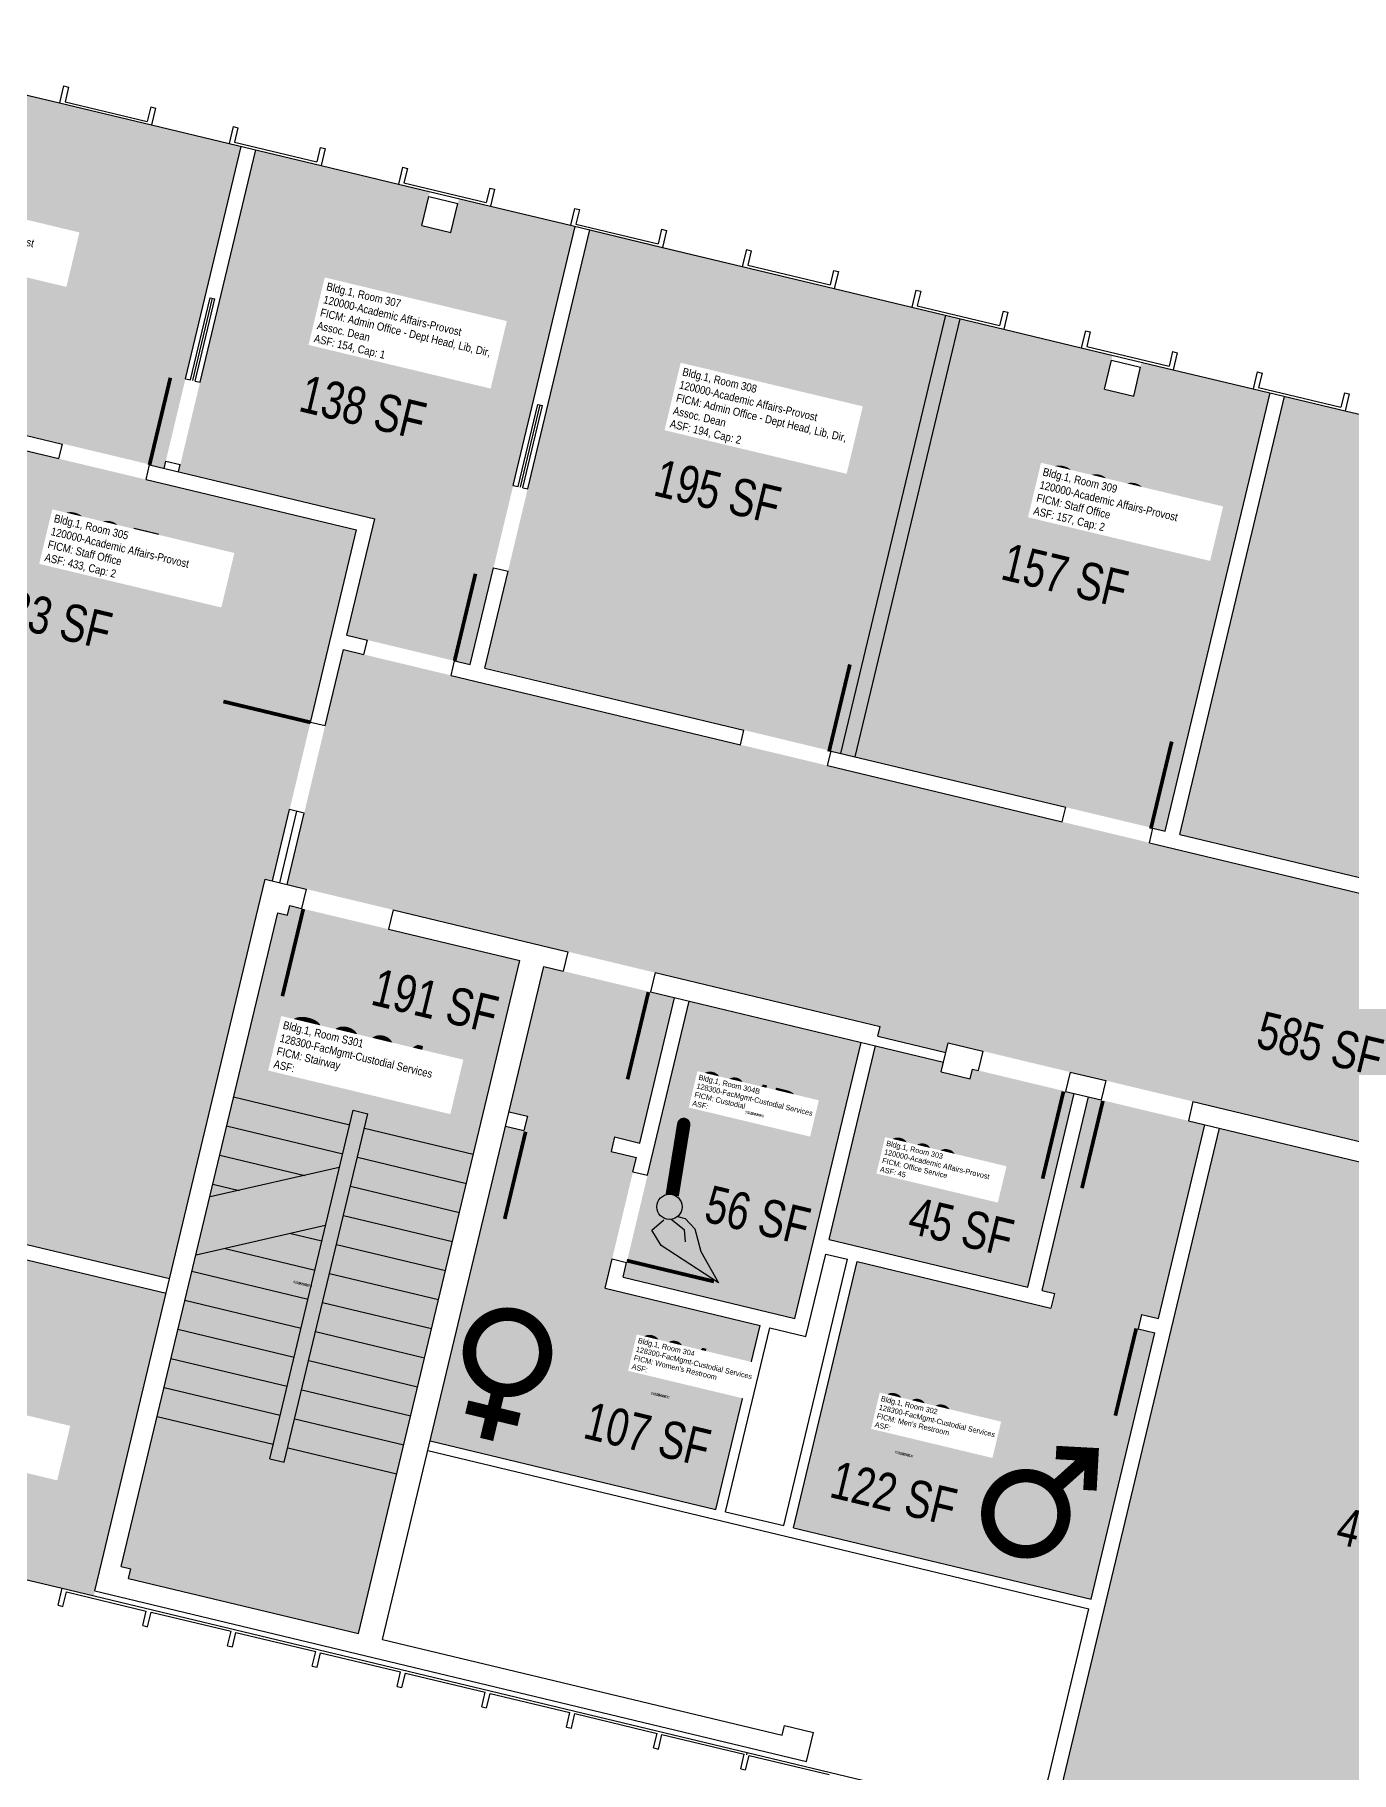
# Model space of a CAD drawing. Header units: inches. Extents: x 69220657 to 69222831, y 27675098 to 27677390.
# Drawn here: x 69221554 to 69222083, y 27676611 to 27677309 of the extents above; entities that cross this region are included whole.
import ezdxf
from ezdxf.enums import TextEntityAlignment as Align

# ---------------------------------------------------------------- set-up
doc = ezdxf.new("R2010")
doc.units = ezdxf.units.IN
doc.header["$LTSCALE"] = 100
doc.header["$MEASUREMENT"] = 0
doc.layers.get('0').update_dxf_attribs({"linetype": 'CONTINUOUS'})
for name, color, linetype in [('A-DOOR', 2, 'CONTINUOUS'), ('A-FLOR', 3, 'CONTINUOUS'), ('A-GLAZ', 1, 'CONTINUOUS'), ('A-IDEN-ICON', 4, 'CONTINUOUS'), ('A-IDEN-RNUM', 7, 'CONTINUOUS'), ('A-IDEN-SNUM', 4, 'CONTINUOUS'), ('A-IDEN-VNUM', 4, 'CONTINUOUS'), ('A-WALL', 5, 'CONTINUOUS'), ('AREA-TEXT', 3, 'CONTINUOUS'), ('Rooms-Category-Color', 7, 'CONTINUOUS'), ('Rooms-College-Color', 7, 'CONTINUOUS'), ('Rooms-Department-Color', 7, 'CONTINUOUS'), ('Rooms-Division-Color', 7, 'CONTINUOUS'), ('Rooms-Information', 7, 'CONTINUOUS')]:
    doc.layers.add(name, color=color, linetype=linetype)
doc.styles.add('AREA', font='arial.ttf', dxfattribs={"height": 15})
doc.styles.add('ROOMSNUMBER', font='arial.ttf', dxfattribs={"height": 1})
doc.styles.add('ROOMVNUMBER', font='arial.ttf', dxfattribs={"width": 0.85, "height": 0.075})

# ---------------------------------------------------------------- blocks, each defined once
blk = doc.blocks.new('CPMEN')
at = {"const_width": 0.015}
for points in [[(0.055, 0.01), (0.055, 0.05), (0.015, 0.05)], [(0.0151, 0.0101), (0.055, 0.05)]]:
    blk.add_lwpolyline(points, dxfattribs=at)
blk.add_lwpolyline([(-0.0575, -0.02, 1), (0.0275, -0.02, 1)], format="xyb", close=True, dxfattribs=at)
blk = doc.blocks.new('CPWOMEN')
at = {"const_width": 0.015}
blk.add_lwpolyline([(-0.0375, 0, 1), (0.0475, 0, 1)], format="xyb", close=True, dxfattribs=at)
for points in [[(0.005, -0.04), (0.005, -0.1)], [(-0.025, -0.07), (0.035, -0.07)]]:
    blk.add_lwpolyline(points, dxfattribs=at)
blk = doc.blocks.new('CPCUST')
for p, q in [((0.0297, -0.0341), (0.0376, -0.0302)), ((0.0376, -0.0302), (0.0533, -0.0324)), ((0.0533, -0.0324), (0.0745, -0.0479)), ((0.0171, -0.0639), (0.02, -0.0466)), ((0.0262, -0.0408), (0.0446, -0.0406)), ((0.0446, -0.0406), (0.0543, -0.0505)), ((0.0745, -0.0479), (0.1117, -0.0625)), ((0.0358, -0.0705), (0.0171, -0.0639)), ((0.1117, -0.0625), (0.0358, -0.0705))]:
    blk.add_line(p, q)
at = {"const_width": 0.015}
blk.add_lwpolyline([(-0.03, 0.05), (0.01, -0.0193)], dxfattribs=at)
at = {"const_width": 0.0075}
blk.add_lwpolyline([(-0.0332, 0.0481, 1), (-0.0268, 0.0519, 1)], format="xyb", close=True, dxfattribs=at)
blk.add_circle((0.0158, -0.0313), 0.0141)

msp = doc.modelspace()

# ---------------------------------------------------------------- hatches: boundary and pattern name
at = {"layer": 'Rooms-Category-Color', "true_color": 0xfa9ba3}
for points in [[(69221433.75, 27677298.68), (69221447.37, 27677295.42), (69221450.62, 27677309.04), (69221637.36, 27677264.39), (69221606.43, 27677135.03), (69221406.08, 27677182.94)], [(69221771.57, 27677232.03), (69221724.89, 27677243.21), (69221721.63, 27677229.6), (69221709.96, 27677232.4), (69221713.22, 27677246.01), (69221700.58, 27677249.04), (69221669.46, 27677256.49), (69221643.2, 27677262.78), (69221620.84, 27677169.43), (69221612.91, 27677136.36), (69221612.22, 27677133.44), (69221690.99, 27677114.57), (69221679.8, 27677067.89), (69221688.08, 27677065.91), (69221723.09, 27677057.52), (69221729.4, 27677056.01), (69221738.72, 27677094.91), (69221746.64, 27677127.98)], [(69221777.39, 27677230.9), (69221928.07, 27677194.54), (69221885.97, 27677018.5), (69221735.29, 27677054.86)], [(69221928.07, 27677194.54), (69221987.39, 27677180.35), (69221984.14, 27677166.74), (69221995.81, 27677163.95), (69221999.06, 27677177.56), (69222050.61, 27677165.24), (69222008.51, 27676989.2), (69221885.97, 27677018.5)], [(69221404.6, 27677176.78), (69221604.92, 27677128.99), (69221641.4, 27677120.05), (69221683.7, 27677109.91), (69221674.44, 27677071.26), (69221672.53, 27677063.47), (69221649.97, 27676969.13), (69221647.05, 27676969.83), (69221608.68, 27676809.35), (69221486.13, 27676838.65), (69221524.47, 27676998.96), (69221370.82, 27677035.77), (69221390.39, 27677117.46), (69221398.55, 27677151.49)], [(69222056.42, 27677163.73), (69222204.25, 27677128.37), (69222162.15, 27676952.34), (69222014.32, 27676987.69)], [(69221892.17, 27676902.86), (69221919.4, 27676896.35), (69221918.47, 27676892.46), (69221930.14, 27676889.67), (69221931.07, 27676893.56), (69221971.92, 27676883.79), (69221953.31, 27676805.98), (69221873.56, 27676825.05)], [(69222030.29, 27676869.79), (69222193.67, 27676830.65), (69222192.74, 27676826.76), (69222204.41, 27676823.97), (69222205.34, 27676827.86), (69222242.29, 27676819), (69222177.64, 27676549.11), (69222140.68, 27676557.95), (69222141.61, 27676561.84), (69222129.94, 27676564.63), (69222126.68, 27676551.02), (69221963.29, 27676590.09)], [(69221484.68, 27676832.89), (69221607.23, 27676803.58), (69221578.16, 27676682.01), (69221455.61, 27676711.31)]]:
    msp.add_hatch(color=241, dxfattribs=at).paths.add_polyline_path(points)
at = {"layer": 'Rooms-Category-Color', "true_color": 0xadadad}
for points in [[(69221872.91, 27677015.46), (69221686.69, 27677060.08), (69221678.41, 27677062.06), (69221662.68, 27676996.42), (69221655.81, 27676967.73), (69221663.47, 27676965.89), (69221768.59, 27676940.71), (69221894.07, 27676910.65), (69221893.13, 27676906.76), (69221920.36, 27676900.24), (69221921.29, 27676904.13), (69221935.31, 27676900.77), (69221984.68, 27676888.94), (69222102.42, 27676860.73), (69222195.53, 27676838.43), (69222207.2, 27676835.63), (69222206.27, 27676831.74), (69222243.23, 27676822.89), (69222244.16, 27676826.78), (69222251.94, 27676824.91), (69222245.42, 27676797.69), (69222315.43, 27676780.91), (69222344.61, 27676773.92), (69222351.13, 27676801.15), (69222462.97, 27676774.36), (69222469.77, 27676772.73), (69222477.58, 27676805.31), (69222492.37, 27676867.06), (69222451.53, 27676876.84), (69222445.69, 27676878.24), (69222434.24, 27676880.98), (69222283.36, 27676917.13), (69222156.35, 27676947.56), (69222002.19, 27676984.49)], [(69221652.04, 27676956.29), (69221655.93, 27676955.36), (69221656.86, 27676959.25), (69221749.25, 27676937.16), (69221684.6, 27676666.78), (69221592.2, 27676688.88), (69221593.13, 27676692.77), (69221589.24, 27676693.7)], [(69221743.59, 27676870.6), (69221750.97, 27676868.86), (69221752.36, 27676874.67), (69221744.99, 27676876.44), (69221758.97, 27676934.79), (69221811.49, 27676922.21), (69221797.51, 27676863.86), (69221787.37, 27676866.29), (69221786.01, 27676860.47), (69221796.11, 27676858.02), (69221783.55, 27676805.53), (69221845.8, 27676790.64), (69221828.12, 27676716.72), (69221713.36, 27676744.17)], [(69221817.31, 27676920.78), (69221886.37, 27676904.27), (69221859.85, 27676793.39), (69221790.8, 27676809.91)], [(69221977.78, 27676882.37), (69221959.14, 27676804.57), (69221964.01, 27676803.4), (69221962.61, 27676797.57), (69221884.81, 27676816.21), (69221859.18, 27676709.23), (69221978.8, 27676680.58), (69222004.42, 27676787.55), (69221997.62, 27676789.18), (69221999.02, 27676795.02), (69222005.82, 27676793.39), (69222024.46, 27676871.19)]]:
    msp.add_hatch(color=253, dxfattribs=at).paths.add_polyline_path(points)
at = {"layer": 'Rooms-College-Color', "true_color": 0x80bc67}
for points in [[(69221433.75, 27677298.68), (69221447.37, 27677295.42), (69221450.62, 27677309.04), (69221637.36, 27677264.39), (69221606.43, 27677135.03), (69221406.08, 27677182.94)], [(69221771.57, 27677232.03), (69221724.89, 27677243.21), (69221721.63, 27677229.6), (69221709.96, 27677232.4), (69221713.22, 27677246.01), (69221700.58, 27677249.04), (69221669.46, 27677256.49), (69221643.2, 27677262.78), (69221620.84, 27677169.43), (69221612.91, 27677136.36), (69221612.22, 27677133.44), (69221690.99, 27677114.57), (69221679.8, 27677067.89), (69221688.08, 27677065.91), (69221723.09, 27677057.52), (69221729.4, 27677056.01), (69221738.72, 27677094.91), (69221746.64, 27677127.98)], [(69221777.39, 27677230.9), (69221928.07, 27677194.54), (69221885.97, 27677018.5), (69221735.29, 27677054.86)], [(69221928.07, 27677194.54), (69221987.39, 27677180.35), (69221984.14, 27677166.74), (69221995.81, 27677163.95), (69221999.06, 27677177.56), (69222050.61, 27677165.24), (69222008.51, 27676989.2), (69221885.97, 27677018.5)], [(69221404.6, 27677176.78), (69221604.92, 27677128.99), (69221641.4, 27677120.05), (69221683.7, 27677109.91), (69221674.44, 27677071.26), (69221672.53, 27677063.47), (69221649.97, 27676969.13), (69221647.05, 27676969.83), (69221608.68, 27676809.35), (69221486.13, 27676838.65), (69221524.47, 27676998.96), (69221370.82, 27677035.77), (69221390.39, 27677117.46), (69221398.55, 27677151.49)], [(69222056.42, 27677163.73), (69222204.25, 27677128.37), (69222162.15, 27676952.34), (69222014.32, 27676987.69)], [(69221892.17, 27676902.86), (69221919.4, 27676896.35), (69221918.47, 27676892.46), (69221930.14, 27676889.67), (69221931.07, 27676893.56), (69221971.92, 27676883.79), (69221953.31, 27676805.98), (69221873.56, 27676825.05)], [(69222030.29, 27676869.79), (69222193.67, 27676830.65), (69222192.74, 27676826.76), (69222204.41, 27676823.97), (69222205.34, 27676827.86), (69222242.29, 27676819), (69222177.64, 27676549.11), (69222140.68, 27676557.95), (69222141.61, 27676561.84), (69222129.94, 27676564.63), (69222126.68, 27676551.02), (69221963.29, 27676590.09)], [(69221484.68, 27676832.89), (69221607.23, 27676803.58), (69221578.16, 27676682.01), (69221455.61, 27676711.31)]]:
    msp.add_hatch(color=83, dxfattribs=at).paths.add_polyline_path(points)
at = {"layer": 'Rooms-College-Color', "true_color": 0xadadad}
for points in [[(69221872.91, 27677015.46), (69221686.69, 27677060.08), (69221678.41, 27677062.06), (69221662.68, 27676996.42), (69221655.81, 27676967.73), (69221663.47, 27676965.89), (69221768.59, 27676940.71), (69221894.07, 27676910.65), (69221893.13, 27676906.76), (69221920.36, 27676900.24), (69221921.29, 27676904.13), (69221935.31, 27676900.77), (69221984.68, 27676888.94), (69222102.42, 27676860.73), (69222195.53, 27676838.43), (69222207.2, 27676835.63), (69222206.27, 27676831.74), (69222243.23, 27676822.89), (69222244.16, 27676826.78), (69222251.94, 27676824.91), (69222245.42, 27676797.69), (69222315.43, 27676780.91), (69222344.61, 27676773.92), (69222351.13, 27676801.15), (69222462.97, 27676774.36), (69222469.77, 27676772.73), (69222477.58, 27676805.31), (69222492.37, 27676867.06), (69222451.53, 27676876.84), (69222445.69, 27676878.24), (69222434.24, 27676880.98), (69222283.36, 27676917.13), (69222156.35, 27676947.56), (69222002.19, 27676984.49)], [(69221652.04, 27676956.29), (69221655.93, 27676955.36), (69221656.86, 27676959.25), (69221749.25, 27676937.16), (69221684.6, 27676666.78), (69221592.2, 27676688.88), (69221593.13, 27676692.77), (69221589.24, 27676693.7)], [(69221743.59, 27676870.6), (69221750.97, 27676868.86), (69221752.36, 27676874.67), (69221744.99, 27676876.44), (69221758.97, 27676934.79), (69221811.49, 27676922.21), (69221797.51, 27676863.86), (69221787.37, 27676866.29), (69221786.01, 27676860.47), (69221796.11, 27676858.02), (69221783.55, 27676805.53), (69221845.8, 27676790.64), (69221828.12, 27676716.72), (69221713.36, 27676744.17)], [(69221817.31, 27676920.78), (69221886.37, 27676904.27), (69221859.85, 27676793.39), (69221790.8, 27676809.91)], [(69221977.78, 27676882.37), (69221959.14, 27676804.57), (69221964.01, 27676803.4), (69221962.61, 27676797.57), (69221884.81, 27676816.21), (69221859.18, 27676709.23), (69221978.8, 27676680.58), (69222004.42, 27676787.55), (69221997.62, 27676789.18), (69221999.02, 27676795.02), (69222005.82, 27676793.39), (69222024.46, 27676871.19)]]:
    msp.add_hatch(color=253, dxfattribs=at).paths.add_polyline_path(points)
at = {"layer": 'Rooms-Department-Color', "true_color": 0x62f98f}
for points in [[(69221433.75, 27677298.68), (69221447.37, 27677295.42), (69221450.62, 27677309.04), (69221637.36, 27677264.39), (69221606.43, 27677135.03), (69221406.08, 27677182.94)], [(69221771.57, 27677232.03), (69221724.89, 27677243.21), (69221721.63, 27677229.6), (69221709.96, 27677232.4), (69221713.22, 27677246.01), (69221700.58, 27677249.04), (69221669.46, 27677256.49), (69221643.2, 27677262.78), (69221620.84, 27677169.43), (69221612.91, 27677136.36), (69221612.22, 27677133.44), (69221690.99, 27677114.57), (69221679.8, 27677067.89), (69221688.08, 27677065.91), (69221723.09, 27677057.52), (69221729.4, 27677056.01), (69221738.72, 27677094.91), (69221746.64, 27677127.98)], [(69221777.39, 27677230.9), (69221928.07, 27677194.54), (69221885.97, 27677018.5), (69221735.29, 27677054.86)], [(69221928.07, 27677194.54), (69221987.39, 27677180.35), (69221984.14, 27677166.74), (69221995.81, 27677163.95), (69221999.06, 27677177.56), (69222050.61, 27677165.24), (69222008.51, 27676989.2), (69221885.97, 27677018.5)], [(69221404.6, 27677176.78), (69221604.92, 27677128.99), (69221641.4, 27677120.05), (69221683.7, 27677109.91), (69221674.44, 27677071.26), (69221672.53, 27677063.47), (69221649.97, 27676969.13), (69221647.05, 27676969.83), (69221608.68, 27676809.35), (69221486.13, 27676838.65), (69221524.47, 27676998.96), (69221370.82, 27677035.77), (69221390.39, 27677117.46), (69221398.55, 27677151.49)], [(69222056.42, 27677163.73), (69222204.25, 27677128.37), (69222162.15, 27676952.34), (69222014.32, 27676987.69)], [(69221892.17, 27676902.86), (69221919.4, 27676896.35), (69221918.47, 27676892.46), (69221930.14, 27676889.67), (69221931.07, 27676893.56), (69221971.92, 27676883.79), (69221953.31, 27676805.98), (69221873.56, 27676825.05)], [(69222030.29, 27676869.79), (69222193.67, 27676830.65), (69222192.74, 27676826.76), (69222204.41, 27676823.97), (69222205.34, 27676827.86), (69222242.29, 27676819), (69222177.64, 27676549.11), (69222140.68, 27676557.95), (69222141.61, 27676561.84), (69222129.94, 27676564.63), (69222126.68, 27676551.02), (69221963.29, 27676590.09)], [(69221484.68, 27676832.89), (69221607.23, 27676803.58), (69221578.16, 27676682.01), (69221455.61, 27676711.31)]]:
    msp.add_hatch(color=91, dxfattribs=at).paths.add_polyline_path(points)
at = {"layer": 'Rooms-Department-Color', "true_color": 0xacacac}
for points in [[(69221872.91, 27677015.46), (69221686.69, 27677060.08), (69221678.41, 27677062.06), (69221662.68, 27676996.42), (69221655.81, 27676967.73), (69221663.47, 27676965.89), (69221768.59, 27676940.71), (69221894.07, 27676910.65), (69221893.13, 27676906.76), (69221920.36, 27676900.24), (69221921.29, 27676904.13), (69221935.31, 27676900.77), (69221984.68, 27676888.94), (69222102.42, 27676860.73), (69222195.53, 27676838.43), (69222207.2, 27676835.63), (69222206.27, 27676831.74), (69222243.23, 27676822.89), (69222244.16, 27676826.78), (69222251.94, 27676824.91), (69222245.42, 27676797.69), (69222315.43, 27676780.91), (69222344.61, 27676773.92), (69222351.13, 27676801.15), (69222462.97, 27676774.36), (69222469.77, 27676772.73), (69222477.58, 27676805.31), (69222492.37, 27676867.06), (69222451.53, 27676876.84), (69222445.69, 27676878.24), (69222434.24, 27676880.98), (69222283.36, 27676917.13), (69222156.35, 27676947.56), (69222002.19, 27676984.49)], [(69221652.04, 27676956.29), (69221655.93, 27676955.36), (69221656.86, 27676959.25), (69221749.25, 27676937.16), (69221684.6, 27676666.78), (69221592.2, 27676688.88), (69221593.13, 27676692.77), (69221589.24, 27676693.7)], [(69221743.59, 27676870.6), (69221750.97, 27676868.86), (69221752.36, 27676874.67), (69221744.99, 27676876.44), (69221758.97, 27676934.79), (69221811.49, 27676922.21), (69221797.51, 27676863.86), (69221787.37, 27676866.29), (69221786.01, 27676860.47), (69221796.11, 27676858.02), (69221783.55, 27676805.53), (69221845.8, 27676790.64), (69221828.12, 27676716.72), (69221713.36, 27676744.17)], [(69221817.31, 27676920.78), (69221886.37, 27676904.27), (69221859.85, 27676793.39), (69221790.8, 27676809.91)], [(69221977.78, 27676882.37), (69221959.14, 27676804.57), (69221964.01, 27676803.4), (69221962.61, 27676797.57), (69221884.81, 27676816.21), (69221859.18, 27676709.23), (69221978.8, 27676680.58), (69222004.42, 27676787.55), (69221997.62, 27676789.18), (69221999.02, 27676795.02), (69222005.82, 27676793.39), (69222024.46, 27676871.19)]]:
    msp.add_hatch(color=253, dxfattribs=at).paths.add_polyline_path(points)
at = {"layer": 'Rooms-Division-Color', "true_color": 0x62f98f}
for points in [[(69221433.75, 27677298.68), (69221447.37, 27677295.42), (69221450.62, 27677309.04), (69221637.36, 27677264.39), (69221606.43, 27677135.03), (69221406.08, 27677182.94)], [(69221771.57, 27677232.03), (69221724.89, 27677243.21), (69221721.63, 27677229.6), (69221709.96, 27677232.4), (69221713.22, 27677246.01), (69221700.58, 27677249.04), (69221669.46, 27677256.49), (69221643.2, 27677262.78), (69221620.84, 27677169.43), (69221612.91, 27677136.36), (69221612.22, 27677133.44), (69221690.99, 27677114.57), (69221679.8, 27677067.89), (69221688.08, 27677065.91), (69221723.09, 27677057.52), (69221729.4, 27677056.01), (69221738.72, 27677094.91), (69221746.64, 27677127.98)], [(69221777.39, 27677230.9), (69221928.07, 27677194.54), (69221885.97, 27677018.5), (69221735.29, 27677054.86)], [(69221928.07, 27677194.54), (69221987.39, 27677180.35), (69221984.14, 27677166.74), (69221995.81, 27677163.95), (69221999.06, 27677177.56), (69222050.61, 27677165.24), (69222008.51, 27676989.2), (69221885.97, 27677018.5)], [(69221404.6, 27677176.78), (69221604.92, 27677128.99), (69221641.4, 27677120.05), (69221683.7, 27677109.91), (69221674.44, 27677071.26), (69221672.53, 27677063.47), (69221649.97, 27676969.13), (69221647.05, 27676969.83), (69221608.68, 27676809.35), (69221486.13, 27676838.65), (69221524.47, 27676998.96), (69221370.82, 27677035.77), (69221390.39, 27677117.46), (69221398.55, 27677151.49)], [(69222056.42, 27677163.73), (69222204.25, 27677128.37), (69222162.15, 27676952.34), (69222014.32, 27676987.69)], [(69221892.17, 27676902.86), (69221919.4, 27676896.35), (69221918.47, 27676892.46), (69221930.14, 27676889.67), (69221931.07, 27676893.56), (69221971.92, 27676883.79), (69221953.31, 27676805.98), (69221873.56, 27676825.05)], [(69222030.29, 27676869.79), (69222193.67, 27676830.65), (69222192.74, 27676826.76), (69222204.41, 27676823.97), (69222205.34, 27676827.86), (69222242.29, 27676819), (69222177.64, 27676549.11), (69222140.68, 27676557.95), (69222141.61, 27676561.84), (69222129.94, 27676564.63), (69222126.68, 27676551.02), (69221963.29, 27676590.09)], [(69221484.68, 27676832.89), (69221607.23, 27676803.58), (69221578.16, 27676682.01), (69221455.61, 27676711.31)]]:
    msp.add_hatch(color=91, dxfattribs=at).paths.add_polyline_path(points)
at = {"layer": 'Rooms-Division-Color', "true_color": 0xadadad}
for points in [[(69221872.91, 27677015.46), (69221686.69, 27677060.08), (69221678.41, 27677062.06), (69221662.68, 27676996.42), (69221655.81, 27676967.73), (69221663.47, 27676965.89), (69221768.59, 27676940.71), (69221894.07, 27676910.65), (69221893.13, 27676906.76), (69221920.36, 27676900.24), (69221921.29, 27676904.13), (69221935.31, 27676900.77), (69221984.68, 27676888.94), (69222102.42, 27676860.73), (69222195.53, 27676838.43), (69222207.2, 27676835.63), (69222206.27, 27676831.74), (69222243.23, 27676822.89), (69222244.16, 27676826.78), (69222251.94, 27676824.91), (69222245.42, 27676797.69), (69222315.43, 27676780.91), (69222344.61, 27676773.92), (69222351.13, 27676801.15), (69222462.97, 27676774.36), (69222469.77, 27676772.73), (69222477.58, 27676805.31), (69222492.37, 27676867.06), (69222451.53, 27676876.84), (69222445.69, 27676878.24), (69222434.24, 27676880.98), (69222283.36, 27676917.13), (69222156.35, 27676947.56), (69222002.19, 27676984.49)], [(69221652.04, 27676956.29), (69221655.93, 27676955.36), (69221656.86, 27676959.25), (69221749.25, 27676937.16), (69221684.6, 27676666.78), (69221592.2, 27676688.88), (69221593.13, 27676692.77), (69221589.24, 27676693.7)], [(69221743.59, 27676870.6), (69221750.97, 27676868.86), (69221752.36, 27676874.67), (69221744.99, 27676876.44), (69221758.97, 27676934.79), (69221811.49, 27676922.21), (69221797.51, 27676863.86), (69221787.37, 27676866.29), (69221786.01, 27676860.47), (69221796.11, 27676858.02), (69221783.55, 27676805.53), (69221845.8, 27676790.64), (69221828.12, 27676716.72), (69221713.36, 27676744.17)], [(69221817.31, 27676920.78), (69221886.37, 27676904.27), (69221859.85, 27676793.39), (69221790.8, 27676809.91)], [(69221977.78, 27676882.37), (69221959.14, 27676804.57), (69221964.01, 27676803.4), (69221962.61, 27676797.57), (69221884.81, 27676816.21), (69221859.18, 27676709.23), (69221978.8, 27676680.58), (69222004.42, 27676787.55), (69221997.62, 27676789.18), (69221999.02, 27676795.02), (69222005.82, 27676793.39), (69222024.46, 27676871.19)]]:
    msp.add_hatch(color=253, dxfattribs=at).paths.add_polyline_path(points)

# ---------------------------------------------------------------- linework, layer by layer
at = {"layer": 'A-DOOR'}
for p, q in [((69221617.92, 27677170.13), (69221625.84, 27677203.19)), ((69221749.56, 27677127.28), (69221757.48, 27677160.34))]:
    msp.add_line(p, q, dxfattribs=at)
for points in [[(69221600.55, 27677136.24, 1.5, 1.5, 0), (69221608.93, 27677171.25, 0, 0, 0), (69221609.66, 27677171.07, 0, 0, 0.399711), (69221565.54, 27677144.63, 0, 0, 0.414214)], [(69221723.09, 27677057.52, 1.5, 1.5, 0), (69221731.48, 27677092.53, 0, 0, 0), (69221730.75, 27677092.71, 0, 0, 0.387439), (69221688.08, 27677065.91, 0, 0, 0.414214)], [(69221873.49, 27677021.08, 1.5, 1.5, 0), (69221881.88, 27677056.09, 0, 0, 0), (69221881.15, 27677056.27, 0, 0, 0.414214), (69221838.86, 27677027.84, 0, 0, 0.414214)], [(69221665.23, 27677032.82, 1.5, 1.5, 0), (69221630.22, 27677041.21, 0, 0, 0), (69221630.05, 27677040.48, 0, 0, 0.387439), (69221656.84, 27676997.81, 0, 0, 0.414214)], [(69222002.77, 27676990.11, 1.5, 1.5, 0), (69222011.15, 27677025.12, 0, 0, 0), (69222010.42, 27677025.3, 0, 0, 0.414214), (69221968.14, 27676996.87, 0, 0, 0.414214)], [(69221662.32, 27676957.86, 1.5, 1.5, 0), (69221653.93, 27676922.85, 0, 0, 0), (69221654.66, 27676922.68, 0, 0, 0.414214), (69221696.95, 27676951.11, 0, 0, 0.414214)], [(69221800.95, 27676924.47, 1.5, 1.5, 0), (69221792.57, 27676889.46, 0, 0, 0), (69221791.84, 27676889.64, 0, 0, -0.414214), (69221767.02, 27676934.14, 0, 0, -0.414214)], [(69221967.67, 27676884.53, 1.5, 1.5, 0), (69221959.28, 27676849.53, 0, 0, 0), (69221958.55, 27676849.7, 0, 0, -0.414214), (69221933.74, 27676894.21, 0, 0, -0.414214)], [(69221983.49, 27676880.74, 1.5, 1.5, 0), (69221975.1, 27676845.73, 0, 0, 0), (69221975.83, 27676845.56, 0, 0, 0.414214), (69222018.12, 27676873.99, 0, 0, 0.414214)], [(69221751.62, 27676868.38, 1.5, 1.5, 0), (69221743.24, 27676833.37, 0, 0, 0), (69221743.97, 27676833.2, 0, 0, 0.414214), (69221786.25, 27676861.63, 0, 0, 0.414214)], [(69221792.27, 27676816.63, 1.5, 1.5, 0), (69221827.28, 27676808.24, 0, 0, 0), (69221827.46, 27676808.97, 0, 0, 0.414214), (69221799.03, 27676851.26, 0, 0, 0.414214)], [(69221996.89, 27676789.36, 1.5, 1.5, 0), (69221988.5, 27676754.35, 0, 0, 0), (69221987.77, 27676754.52, 0, 0, -0.402069), (69221962.58, 27676797.58, 0, 0, -0.414214)]]:
    msp.add_lwpolyline(points, format="xyseb", dxfattribs=at)
at = {"layer": 'A-FLOR'}
for p, q in [((69221634.33, 27676882.38), (69221681.01, 27676871.2)), ((69221648.86, 27676737), (69221682.41, 27676877.04)), ((69221654.7, 27676735.6), (69221688.24, 27676875.64)), ((69221682.41, 27676877.04), (69221688.24, 27676875.64)), ((69221631.54, 27676870.71), (69221678.22, 27676859.53)), ((69221686.85, 27676869.8), (69221730.61, 27676859.32)), ((69221628.74, 27676859.04), (69221662.89, 27676850.86)), ((69221676.73, 27676854.02), (69221624.86, 27676842.19)), ((69221684.05, 27676858.13), (69221727.81, 27676847.65)), ((69221625.95, 27676847.37), (69221636.5, 27676844.84)), ((69221681.26, 27676846.46), (69221725.02, 27676835.98)), ((69221671.14, 27676830.68), (69221619.27, 27676818.85)), ((69221678.46, 27676834.79), (69221722.22, 27676824.31)), ((69221657.3, 27676827.52), (69221669.83, 27676824.52)), ((69221630.91, 27676821.5), (69221667.03, 27676812.85)), ((69221675.66, 27676823.12), (69221719.43, 27676812.64)), ((69221617.56, 27676812.36), (69221664.24, 27676801.18)), ((69221672.87, 27676811.45), (69221716.63, 27676800.97)), ((69221614.76, 27676800.69), (69221661.44, 27676789.51)), ((69221670.07, 27676799.78), (69221713.83, 27676789.3)), ((69221611.97, 27676789.02), (69221658.65, 27676777.84)), ((69221667.28, 27676788.11), (69221711.04, 27676777.63)), ((69221609.17, 27676777.35), (69221655.85, 27676766.17)), ((69221664.48, 27676776.44), (69221708.24, 27676765.96)), ((69221606.38, 27676765.69), (69221653.05, 27676754.5)), ((69221661.69, 27676764.77), (69221705.45, 27676754.29)), ((69221603.58, 27676754.02), (69221650.26, 27676742.83)), ((69221658.89, 27676753.1), (69221702.65, 27676742.62)), ((69221656.09, 27676741.43), (69221699.86, 27676730.95)), ((69221648.86, 27676737), (69221654.7, 27676735.6))]:
    msp.add_line(p, q, dxfattribs=at)
at = {"layer": 'A-GLAZ'}
for p, q in [((69221532.34, 27677289.34), (69221564.43, 27677281.66)), ((69221601.38, 27677272.8), (69221632.5, 27677265.35)), ((69221669.46, 27677256.49), (69221700.58, 27677249.04)), ((69221737.53, 27677240.19), (69221769.62, 27677232.5)), ((69221806.58, 27677223.64), (69221838.67, 27677215.96)), ((69221875.62, 27677207.1), (69221906.74, 27677199.65)), ((69221943.7, 27677190.8), (69221974.82, 27677183.34)), ((69222011.77, 27677174.49), (69222043.86, 27677166.8)), ((69222080.82, 27677157.95), (69222112.91, 27677150.26)), ((69221652.89, 27676968.43), (69221659.76, 27676997.12)), ((69221533.36, 27676692.69), (69221565.45, 27676685))]:
    msp.add_line(p, q, dxfattribs=at)
at = {"layer": 'A-WALL'}
for p, q in [((69221566.06, 27677288.46), (69221564.43, 27677281.66)), ((69221566.06, 27677288.46), (69221568.01, 27677288)), ((69221568.01, 27677288), (69221566.61, 27677282.16)), ((69221564.43, 27677281.66), (69221601.38, 27677272.8)), ((69221566.61, 27677282.16), (69221599.67, 27677274.24)), ((69221601.07, 27677280.08), (69221599.67, 27677274.24)), ((69221601.07, 27677280.08), (69221603.01, 27677279.61)), ((69221603.01, 27677279.61), (69221601.38, 27677272.8)), ((69221634.13, 27677272.15), (69221632.5, 27677265.35)), ((69221634.13, 27677272.15), (69221636.08, 27677271.69)), ((69221636.08, 27677271.69), (69221634.68, 27677265.85)), ((69221615, 27677170.82), (69221637.37, 27677264.18)), ((69221632.5, 27677265.35), (69221669.46, 27677256.49)), ((69221634.68, 27677265.85), (69221667.75, 27677257.93)), ((69221669.14, 27677263.77), (69221667.75, 27677257.93)), ((69221669.14, 27677263.77), (69221671.09, 27677263.3)), ((69221620.84, 27677169.43), (69221643.2, 27677262.78)), ((69221671.09, 27677263.3), (69221669.46, 27677256.49)), ((69221702.21, 27677255.85), (69221700.58, 27677249.04)), ((69221702.21, 27677255.85), (69221704.15, 27677255.38)), ((69221704.15, 27677255.38), (69221702.76, 27677249.55)), ((69221702.76, 27677249.55), (69221735.82, 27677241.62)), ((69221700.58, 27677249.04), (69221737.53, 27677240.19)), ((69221709.96, 27677232.4), (69221712.75, 27677244.07)), ((69221712.75, 27677244.07), (69221724.42, 27677241.27)), ((69221737.22, 27677247.46), (69221735.82, 27677241.62)), ((69221737.22, 27677247.46), (69221739.16, 27677246.99)), ((69221739.16, 27677246.99), (69221737.53, 27677240.19)), ((69221721.63, 27677229.6), (69221724.42, 27677241.27)), ((69221771.25, 27677239.31), (69221769.62, 27677232.5)), ((69221771.25, 27677239.31), (69221773.2, 27677238.84)), ((69221773.2, 27677238.84), (69221771.8, 27677233)), ((69221709.96, 27677232.4), (69221721.63, 27677229.6)), ((69221746.64, 27677127.98), (69221771.57, 27677232.03)), ((69221752.48, 27677126.58), (69221777.4, 27677230.63)), ((69221769.62, 27677232.5), (69221806.58, 27677223.64)), ((69221771.8, 27677233), (69221804.87, 27677225.08)), ((69221806.26, 27677230.92), (69221804.87, 27677225.08)), ((69221806.26, 27677230.92), (69221808.21, 27677230.45)), ((69221808.21, 27677230.45), (69221806.58, 27677223.64)), ((69221840.3, 27677222.76), (69221838.67, 27677215.96)), ((69221840.3, 27677222.76), (69221842.25, 27677222.3)), ((69221842.25, 27677222.3), (69221840.85, 27677216.46)), ((69221838.67, 27677215.96), (69221875.62, 27677207.1)), ((69221840.85, 27677216.46), (69221873.91, 27677208.54)), ((69221875.31, 27677214.38), (69221873.91, 27677208.54)), ((69221875.31, 27677214.38), (69221877.25, 27677213.91)), ((69221877.25, 27677213.91), (69221875.62, 27677207.1)), ((69221616.95, 27677170.36), (69221624.87, 27677203.42)), ((69221618.89, 27677169.89), (69221626.81, 27677202.96)), ((69221624.87, 27677203.42), (69221626.81, 27677202.96)), ((69221908.37, 27677206.46), (69221906.74, 27677199.65)), ((69221908.37, 27677206.46), (69221910.32, 27677205.99)), ((69221910.32, 27677205.99), (69221908.92, 27677200.15)), ((69221878.19, 27677020.37), (69221920.36, 27677196.39)), ((69221884.02, 27677018.97), (69221926.19, 27677194.99)), ((69221906.74, 27677199.65), (69221943.7, 27677190.8)), ((69221908.92, 27677200.15), (69221941.99, 27677192.23)), ((69221943.38, 27677198.07), (69221941.99, 27677192.23)), ((69221943.38, 27677198.07), (69221945.33, 27677197.6)), ((69221945.33, 27677197.6), (69221943.7, 27677190.8)), ((69221976.45, 27677190.15), (69221974.82, 27677183.34)), ((69221976.45, 27677190.15), (69221978.39, 27677189.68)), ((69221978.39, 27677189.68), (69221977, 27677183.85)), ((69221406.05, 27677182.83), (69221565.54, 27677144.63)), ((69221974.82, 27677183.34), (69222011.77, 27677174.49)), ((69221977, 27677183.85), (69222010.06, 27677175.93)), ((69222011.46, 27677181.76), (69222010.06, 27677175.93)), ((69222011.46, 27677181.76), (69222013.4, 27677181.29)), ((69222013.4, 27677181.29), (69222011.77, 27677174.49)), ((69221404.66, 27677177), (69221564.14, 27677138.79)), ((69221984.2, 27677166.7), (69221986.99, 27677178.37)), ((69221986.99, 27677178.37), (69221998.66, 27677175.57)), ((69221995.87, 27677163.9), (69221998.66, 27677175.57)), ((69222045.49, 27677173.61), (69222043.86, 27677166.8)), ((69222045.49, 27677173.61), (69222047.44, 27677173.14)), ((69222047.44, 27677173.14), (69222046.04, 27677167.31)), ((69221615, 27677170.82), (69221616.95, 27677170.36)), ((69221618.89, 27677169.89), (69221620.84, 27677169.43)), ((69221984.2, 27677166.7), (69221995.87, 27677163.9)), ((69222043.86, 27677166.8), (69222080.82, 27677157.95)), ((69222046.04, 27677167.31), (69222079.11, 27677159.38)), ((69221748.59, 27677127.51), (69221756.51, 27677160.57)), ((69221750.53, 27677127.05), (69221758.45, 27677160.11)), ((69221756.51, 27677160.57), (69221758.45, 27677160.11)), ((69222008.5, 27676989.15), (69222050.67, 27677165.17)), ((69222014.34, 27676987.75), (69222056.51, 27677163.77)), ((69222080.5, 27677165.22), (69222079.11, 27677159.38)), ((69222080.5, 27677165.22), (69222082.45, 27677164.75)), ((69222082.45, 27677164.75), (69222080.82, 27677157.95)), ((69221564.14, 27677138.79), (69221565.54, 27677144.63)), ((69221606.38, 27677134.84), (69221607.08, 27677137.76)), ((69221607.08, 27677137.76), (69221612.91, 27677136.36)), ((69221599.15, 27677130.41), (69221600.55, 27677136.24)), ((69221600.55, 27677136.24), (69221690.99, 27677114.57)), ((69221612.22, 27677133.44), (69221612.91, 27677136.36)), ((69221599.15, 27677130.41), (69221683.75, 27677110.14)), ((69221746.64, 27677127.98), (69221748.59, 27677127.51)), ((69221750.53, 27677127.05), (69221752.48, 27677126.58)), ((69221665.23, 27677032.82), (69221683.75, 27677110.14)), ((69221679.8, 27677067.89), (69221690.99, 27677114.57)), ((69221729.4, 27677056.01), (69221738.72, 27677094.91)), ((69221735.23, 27677054.61), (69221744.55, 27677093.51)), ((69221738.72, 27677094.91), (69221744.55, 27677093.51)), ((69221671.07, 27677031.43), (69221678.41, 27677062.06)), ((69221678.41, 27677062.06), (69221686.69, 27677060.08)), ((69221679.8, 27677067.89), (69221688.08, 27677065.91)), ((69221686.69, 27677060.08), (69221688.08, 27677065.91)), ((69221721.7, 27677051.69), (69221723.09, 27677057.52)), ((69221723.09, 27677057.52), (69221729.4, 27677056.01)), ((69221735.23, 27677054.61), (69221839.3, 27677029.68)), ((69221721.7, 27677051.69), (69221837.9, 27677023.85)), ((69221671.07, 27677031.43), (69221665.23, 27677032.82)), ((69221837.9, 27677023.85), (69221839.3, 27677029.68)), ((69221872.91, 27677015.46), (69221874.31, 27677021.3)), ((69221874.31, 27677021.3), (69221968.58, 27676998.71)), ((69221872.91, 27677015.46), (69221967.18, 27676992.88)), ((69221967.18, 27676992.88), (69221968.58, 27676998.71)), ((69221649.97, 27676969.13), (69221656.84, 27676997.81)), ((69221655.81, 27676967.73), (69221662.68, 27676996.42)), ((69221662.68, 27676996.42), (69221656.84, 27676997.81)), ((69222002.19, 27676984.49), (69222003.59, 27676990.33)), ((69222002.19, 27676984.49), (69222121.34, 27676955.95)), ((69222003.59, 27676990.33), (69222008.5, 27676989.15)), ((69222014.34, 27676987.75), (69222122.74, 27676961.78)), ((69221644.26, 27676958.16), (69221647.05, 27676969.83)), ((69221647.05, 27676969.83), (69221663.47, 27676965.89)), ((69221663.47, 27676965.89), (69221661.61, 27676958.11)), ((69221581.36, 27676695.59), (69221644.26, 27676958.16)), ((69221655.93, 27676955.36), (69221656.86, 27676959.25)), ((69221656.86, 27676959.25), (69221661.61, 27676958.11)), ((69221698.48, 27676957.51), (69221696.61, 27676949.73)), ((69221698.48, 27676957.51), (69221768.59, 27676940.71)), ((69221589.14, 27676693.72), (69221652.04, 27676956.29)), ((69221652.04, 27676956.29), (69221655.93, 27676955.36)), ((69221696.61, 27676949.73), (69221749.25, 27676937.12)), ((69221684.48, 27676666.77), (69221749.25, 27676937.12)), ((69221768.59, 27676940.71), (69221766.73, 27676932.93)), ((69221694.2, 27676664.44), (69221758.97, 27676934.79)), ((69221758.97, 27676934.79), (69221766.73, 27676932.93)), ((69221803.6, 27676932.32), (69221801.74, 27676924.54)), ((69221803.6, 27676932.32), (69221894.07, 27676910.65)), ((69221797.51, 27676863.86), (69221811.49, 27676922.21)), ((69221801.74, 27676924.54), (69221892.2, 27676902.87)), ((69221800.57, 27676850.89), (69221817.32, 27676920.81)), ((69221893.13, 27676906.76), (69221894.07, 27676910.65)), ((69221859.81, 27676793.4), (69221886.37, 27676904.27)), ((69221873.56, 27676825.07), (69221892.2, 27676902.87)), ((69221892.2, 27676902.87), (69221919.43, 27676896.35)), ((69221893.13, 27676906.76), (69221920.36, 27676900.24)), ((69221918.5, 27676892.46), (69221921.29, 27676904.13)), ((69221921.29, 27676904.13), (69221935.31, 27676900.77)), ((69221935.31, 27676900.77), (69221933.44, 27676892.99)), ((69221930.17, 27676889.66), (69221931.1, 27676893.55)), ((69221931.1, 27676893.55), (69221933.44, 27676892.99)), ((69221918.5, 27676892.46), (69221930.17, 27676889.66)), ((69221970.32, 27676892.38), (69221968.45, 27676884.6)), ((69221970.32, 27676892.38), (69221984.68, 27676888.94)), ((69221984.68, 27676888.94), (69221982.82, 27676881.16)), ((69221953.31, 27676805.97), (69221971.94, 27676883.77)), ((69221959.14, 27676804.57), (69221977.78, 27676882.37)), ((69221968.45, 27676884.6), (69221982.82, 27676881.16)), ((69222019.69, 27676880.55), (69222017.83, 27676872.77)), ((69222019.69, 27676880.55), (69222102.42, 27676860.73)), ((69221744.99, 27676876.44), (69221752.36, 27676874.67)), ((69221752.36, 27676874.67), (69221750.96, 27676868.84)), ((69222017.83, 27676872.77), (69222100.56, 27676852.95)), ((69221743.59, 27676870.6), (69221750.96, 27676868.84)), ((69221787.37, 27676866.29), (69221785.97, 27676860.45)), ((69221787.37, 27676866.29), (69221797.51, 27676863.86)), ((69221963.2, 27676589.71), (69222030.29, 27676869.79)), ((69222005.82, 27676793.39), (69222024.46, 27676871.19)), ((69221785.97, 27676860.45), (69221796.11, 27676858.02)), ((69221794.73, 27676852.29), (69221796.11, 27676858.02)), ((69221794.73, 27676852.29), (69221800.57, 27676850.89)), ((69221528.38, 27676828.59), (69221608.61, 27676809.37)), ((69221873.56, 27676825.07), (69221953.31, 27676805.97)), ((69221526.99, 27676822.75), (69221607.22, 27676803.53)), ((69221783.53, 27676805.51), (69221786.35, 27676817.28)), ((69221786.35, 27676817.28), (69221792.18, 27676815.88)), ((69221855.29, 27676710.17), (69221880.92, 27676817.14)), ((69221864.24, 27676786.17), (69221872.17, 27676819.24)), ((69221872.17, 27676819.24), (69221880.92, 27676817.14)), ((69221790.76, 27676809.95), (69221792.18, 27676815.88)), ((69221790.76, 27676809.95), (69221859.81, 27676793.4)), ((69221859.18, 27676709.23), (69221884.81, 27676816.21)), ((69221884.81, 27676816.21), (69221962.61, 27676797.57)), ((69221783.53, 27676805.51), (69221845.77, 27676790.6)), ((69221959.14, 27676804.57), (69221964.01, 27676803.4)), ((69221964.01, 27676803.4), (69221962.61, 27676797.57)), ((69221828.06, 27676716.69), (69221845.77, 27676790.6)), ((69221831.95, 27676715.76), (69221849.66, 27676789.67)), ((69221849.66, 27676789.67), (69221864.24, 27676786.17)), ((69221999.02, 27676795.02), (69221997.62, 27676789.18)), ((69221997.62, 27676789.18), (69222004.42, 27676787.55)), ((69221999.02, 27676795.02), (69222005.82, 27676793.39)), ((69221978.8, 27676680.58), (69222004.42, 27676787.55)), ((69221712.38, 27676740.29), (69221977.86, 27676676.69)), ((69221713.31, 27676744.18), (69221828.06, 27676716.69)), ((69221831.95, 27676715.76), (69221855.29, 27676710.17)), ((69221859.18, 27676709.23), (69221978.8, 27676680.58)), ((69221578.56, 27676683.92), (69221581.36, 27676695.59)), ((69221589.14, 27676693.72), (69221593.03, 27676692.79)), ((69221592.09, 27676688.9), (69221593.03, 27676692.79)), ((69221563.82, 27676678.19), (69221565.45, 27676685)), ((69221565.45, 27676685), (69221840.66, 27676619.07)), ((69221592.09, 27676688.9), (69221684.48, 27676666.77)), ((69221563.82, 27676678.19), (69221565.22, 27676684.03)), ((69221563.82, 27676678.19), (69221565.77, 27676677.73)), ((69221563.82, 27676678.19), (69221565.77, 27676677.73)), ((69221565.77, 27676677.73), (69221567.16, 27676683.56)), ((69221565.77, 27676677.73), (69221567.16, 27676683.56)), ((69221567.16, 27676683.56), (69221599.26, 27676675.87)), ((69221578.56, 27676683.92), (69221864.47, 27676615.42)), ((69221597.86, 27676670.04), (69221599.26, 27676675.87)), ((69221599.8, 27676669.57), (69221601.2, 27676675.41)), ((69221601.2, 27676675.41), (69221633.29, 27676667.72)), ((69221957.36, 27676591.11), (69221977.86, 27676676.69)), ((69221597.86, 27676670.04), (69221599.8, 27676669.57)), ((69221631.89, 27676661.88), (69221633.29, 27676667.72)), ((69221633.84, 27676661.42), (69221635.24, 27676667.25)), ((69221635.24, 27676667.25), (69221667.33, 27676659.56)), ((69221694.2, 27676664.44), (69221854.66, 27676626)), ((69221631.89, 27676661.88), (69221633.84, 27676661.42)), ((69221665.93, 27676653.73), (69221667.33, 27676659.56)), ((69221667.88, 27676653.26), (69221669.27, 27676659.1)), ((69221669.27, 27676659.1), (69221701.37, 27676651.41)), ((69221665.93, 27676653.73), (69221667.88, 27676653.26)), ((69221699.97, 27676645.58), (69221701.37, 27676651.41)), ((69221701.91, 27676645.11), (69221703.31, 27676650.94)), ((69221703.31, 27676650.94), (69221735.4, 27676643.26)), ((69221699.97, 27676645.58), (69221701.91, 27676645.11)), ((69221734.01, 27676637.42), (69221735.4, 27676643.26)), ((69221735.95, 27676636.96), (69221737.35, 27676642.79)), ((69221737.35, 27676642.79), (69221769.44, 27676635.1)), ((69221734.01, 27676637.42), (69221735.95, 27676636.96)), ((69221768.04, 27676629.27), (69221769.44, 27676635.1)), ((69221768.04, 27676629.27), (69221769.99, 27676628.8)), ((69221769.99, 27676628.8), (69221771.38, 27676634.64)), ((69221771.38, 27676634.64), (69221804.45, 27676626.71)), ((69221854.66, 27676626), (69221855.6, 27676629.89)), ((69221855.6, 27676629.89), (69221867.27, 27676627.09)), ((69221803.05, 27676620.88), (69221804.45, 27676626.71)), ((69221805, 27676620.41), (69221806.39, 27676626.25)), ((69221806.39, 27676626.25), (69221839.46, 27676618.33)), ((69221864.47, 27676615.42), (69221867.27, 27676627.09)), ((69221803.05, 27676620.88), (69221805, 27676620.41)), ((69221838.06, 27676612.49), (69221839.46, 27676618.33)), ((69221838.06, 27676612.49), (69221839.46, 27676618.33)), ((69221840.01, 27676612.03), (69221841.4, 27676617.86)), ((69221840.01, 27676612.03), (69221841.4, 27676617.86)), ((69221840.43, 27676618.09), (69221840.66, 27676619.07)), ((69221840.66, 27676619.07), (69222011.82, 27676578.06)), ((69221841.4, 27676617.86), (69221873.5, 27676610.17)), ((69221838.06, 27676612.49), (69221840.01, 27676612.03)), ((69221838.06, 27676612.49), (69221840.01, 27676612.03))]:
    msp.add_line(p, q, dxfattribs=at)

# ---------------------------------------------------------------- block references
at = {"layer": 'A-IDEN-ICON'}
for name, p, xscale, yscale, zscale, rotation in [('CPCUST', (69221812.12, 27676850.55), 359.9999999966749, 359.9999999966749, 359.9999999966749, 320.777726927996), ('CPWOMEN', (69221742.6, 27676780.22), 360, 360, 360, 346.5276805395032), ('CPMEN', (69221958.33, 27676721.84), 359.9999999963076, 359.9999999963076, 359.9999999963076, 356.8966701973542)]:
    msp.add_blockref(name, p, dxfattribs=dict(at, xscale=xscale, yscale=yscale, zscale=zscale, rotation=rotation))

# ---------------------------------------------------------------- texts
at = {"layer": 'A-IDEN-RNUM', "style": 'ROOMSNUMBER', "width": 0.85}
for s, p in [('0307-00', (69221690.41, 27677190.29)), ('0308-00', (69221833.39, 27677156.04)), ('0309-00', (69221979.39, 27677121.06)), ('0304-B0', (69221843.54, 27676875.49)), ('0303-00', (69221909.99, 27676856.11)), ('S301-00', (69221662.07, 27676807.23)), ('0304-00', (69221805.66, 27676762.52)), ('0302-00', (69221903.64, 27676738.85))]:
    msp.add_text(s, height=1, rotation=346.52768, dxfattribs=at).set_placement(p, align=Align.MIDDLE)
at = {"layer": 'A-IDEN-SNUM', "style": 'ROOMSNUMBER', "width": 0.85}
for s, p in [('0010030700', (69221690.41, 27677190.29)), ('0010030800', (69221833.39, 27677156.04)), ('0010030900', (69221979.39, 27677121.06)), ('00100304B0', (69221843.54, 27676875.49)), ('0010030300', (69221909.99, 27676856.11)), ('0010S30100', (69221662.07, 27676807.23)), ('0010030400', (69221805.66, 27676762.52)), ('0010030200', (69221903.64, 27676738.85))]:
    msp.add_text(s, height=1, rotation=346.52768, dxfattribs=at).set_placement(p, align=Align.MIDDLE)
at = {"layer": 'A-IDEN-VNUM', "style": 'ROOMVNUMBER', "width": 0.85}
for s, height, p in [('307', 22.5, (69221690.41, 27677190.29)), ('308', 22.5, (69221833.39, 27677156.04)), ('309', 22.5, (69221979.39, 27677121.06)), ('305', 22.5, (69221582.23, 27677102.35)), ('S301', 22.5, (69221683.11, 27676897.79)), ('304B', 15, (69221840.37, 27676881.23)), ('303', 15, (69221909.99, 27676856.11)), ('304', 15, (69221810.24, 27676776.85)), ('302', 15, (69221907.83, 27676753.53))]:
    msp.add_text(s, height=height, rotation=346.52768, dxfattribs=at).set_placement(p, align=Align.MIDDLE)
at = {"layer": 'AREA-TEXT', "style": 'AREA', "width": 0.75}
for s, p in [('138 SF', (69221686.3, 27677159.4)), ('195 SF', (69221828.8, 27677125.55)), ('157 SF', (69221968.29, 27677091.87)), ('433 SF', (69221560.13, 27677075.1)), ('191 SF', (69221715.28, 27676920.99)), ('585 SF', (69222070.83, 27676903.78)), ('56 SF', (69221844.87, 27676834.89)), ('45 SF', (69221926.58, 27676830.24)), ('107 SF', (69221800.57, 27676746.9)), ('122 SF', (69221899.49, 27676723.16)), ('431 SF', (69222102.79, 27676704.55))]:
    msp.add_text(s, height=15, rotation=346.52768, dxfattribs=at).set_placement(p, align=Align.MIDDLE_CENTER)

# ---------------------------------------------------------------- next in the draw order: texts
at = {"layer": 'Rooms-Information', "attachment_point": 7, "rotation": 346.52768, "style": 'ROOMVNUMBER', "bg_fill": 3, "box_fill_scale": 1.5, "bg_fill_color": 256, "bg_fill_true_color": 13158600, "bg_fill_transparency": 0}
for s, insert, char_height, width in [('Bldg.1, Room 306^M^J120000-Academic Affairs-Provost^M^JFICM: Staff Office^M^JASF: 192, Cap: 1', (69221495.73, 27677225.52), 3.2143, 72), ('Bldg.1, Room 307^M^J120000-Academic Affairs-Provost^M^JFICM: Admin Office - Dept Head, Lib, Dir, Assoc. Dean^M^JASF: 154, Cap: 1', (69221666.15, 27677184.69), 3.21429, 72), ('Bldg.1, Room 308^M^J120000-Academic Affairs-Provost^M^JFICM: Admin Office - Dept Head, Lib, Dir, Assoc. Dean^M^JASF: 194, Cap: 2', (69221809.13, 27677150.44), 3.21429, 72), ('Bldg.1, Room 309^M^J120000-Academic Affairs-Provost^M^JFICM: Staff Office^M^JASF: 157, Cap: 2', (69221955.13, 27677115.46), 3.2143, 72), ('Bldg.1, Room 305^M^J120000-Academic Affairs-Provost^M^JFICM: Staff Office^M^JASF: 433, Cap: 2', (69221557.97, 27677096.75), 3.2143, 72), ('Bldg.1, Room S301^M^J128300-FacMgmt-Custodial Services^M^JFICM: Stairway^M^JASF: ', (69221650.15, 27676894.12), 3.2143, 72), ('Bldg.1, Room 304B^M^J128300-FacMgmt-Custodial Services^M^JFICM: Custodial^M^JASF: ', (69221818.42, 27676878.88), 2.1429, 48), ('Bldg.1, Room 303^M^J120000-Academic Affairs-Provost^M^JFICM: Office Service^M^JASF: 45', (69221893.81, 27676852.38), 2.1429, 48), ("Bldg.1, Room 304^M^J128300-FacMgmt-Custodial Services^M^JFICM: Women's Restroom^M^JASF: ", (69221794.07, 27676773.11), 2.1429, 48), ('Bldg.1, Room 305A^M^J120000-Academic Affairs-Provost^M^JFICM: Staff Office^M^JASF: 144, Cap: 1', (69221492.04, 27676746.13), 3.2143, 72), ("Bldg.1, Room 302^M^J128300-FacMgmt-Custodial Services^M^JFICM: Men's Restroom^M^JASF: ", (69221891.66, 27676749.8), 2.1429, 48)]:
    msp.add_mtext(s, dxfattribs=dict(at, insert=insert, char_height=char_height, width=width))

doc.saveas('drawing.dxf')
